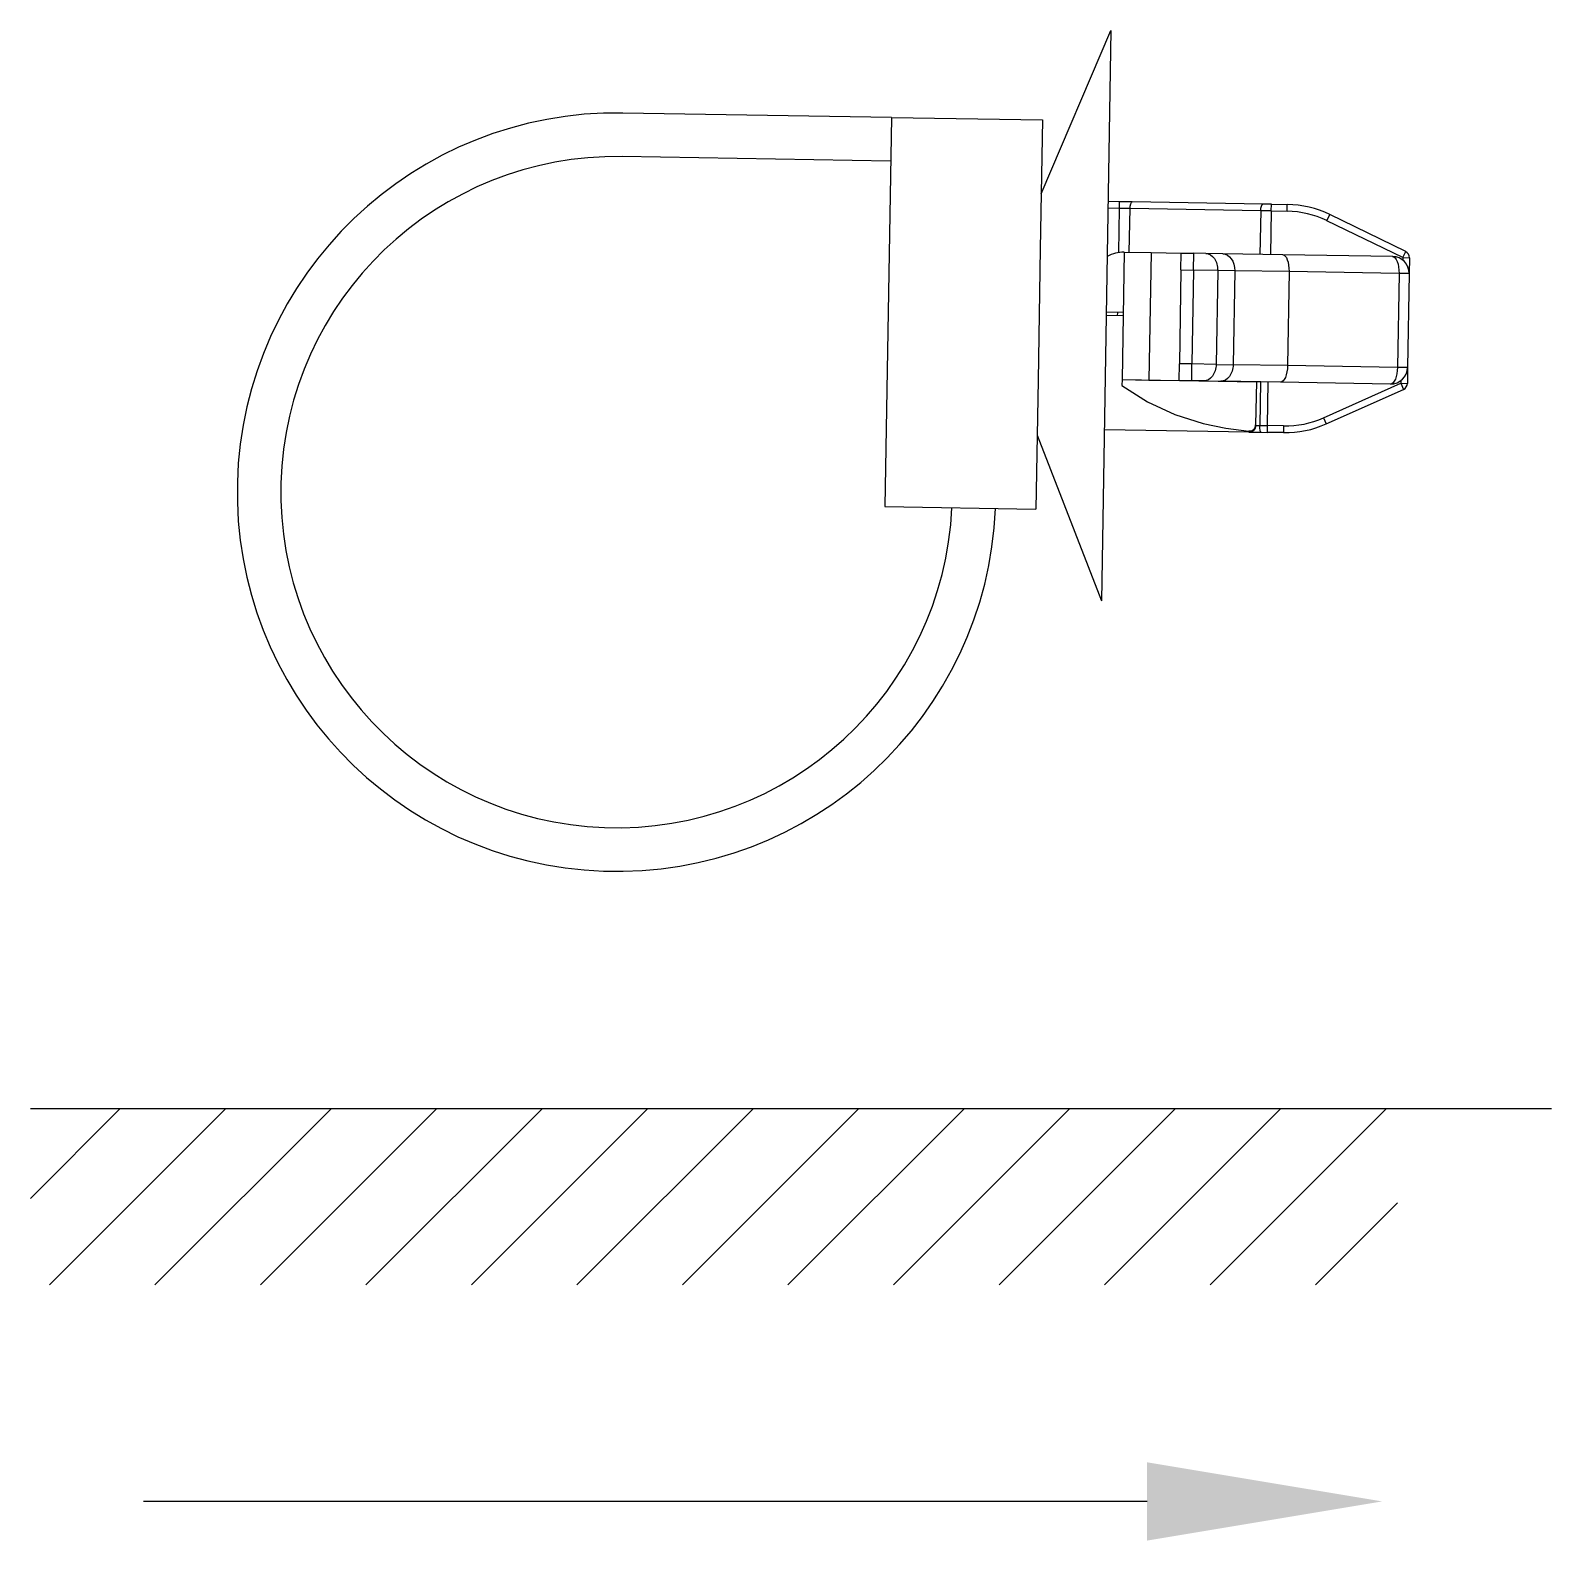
# Model space of a CAD drawing. Header units: inches. Extents: x 47316 to 59086, y 3141 to 11743.
# Drawn here: x 51150.61 to 51173.27, y 5783.26 to 5805.76 of the extents above; entities that cross this region are included whole.
import ezdxf

# ---------------------------------------------------------------- set-up
doc = ezdxf.new("R2010")
doc.units = ezdxf.units.IN
doc.header["$MEASUREMENT"] = 0

msp = doc.modelspace()

# ---------------------------------------------------------------- linework, layer by layer
at = {"color": 0, "linetype": 'ByBlock', "lineweight": -3, "ltscale": 0.132311}
for p, q in [((51165.669, 5803.328), (51166.709, 5805.761)), ((51165.61, 5799.728), (51166.57, 5797.262))]:
    msp.add_line(p, q, dxfattribs=at)
at = {"color": 0, "linetype": 'ByBlock', "lineweight": -3, "ltscale": 0.425}
msp.add_line((51166.709, 5805.761), (51166.57, 5797.262), dxfattribs=at)
at = {"color": 0, "linetype": 'ByBlock', "lineweight": -3, "ltscale": 0.2}
for p, q in [((51163.438, 5804.465), (51159.438, 5804.53)), ((51163.427, 5803.815), (51159.427, 5803.88))]:
    msp.add_line(p, q, dxfattribs=at)
at = {"color": 0, "linetype": 'ByBlock', "lineweight": -3, "ltscale": 0.289999}
msp.add_line((51163.438, 5804.465), (51163.342, 5798.665), dxfattribs=at)
at = {"color": 0, "linetype": 'ByBlock', "lineweight": -3, "ltscale": 0.1125}
for p, q in [((51163.438, 5804.465), (51165.687, 5804.428)), ((51163.342, 5798.665), (51165.592, 5798.628))]:
    msp.add_line(p, q, dxfattribs=at)
at = {"color": 0, "linetype": 'ByBlock', "lineweight": -3, "ltscale": 0.096026}
for p, q in [((51165.687, 5804.428), (51165.656, 5802.507)), ((51165.624, 5800.549), (51165.592, 5798.628))]:
    msp.add_line(p, q, dxfattribs=at)
at = {"color": 0, "linetype": 'ByBlock', "lineweight": -3, "ltscale": 0.008443}
for p, q in [((51166.836, 5803.209), (51166.667, 5803.211)), ((51166.835, 5803.109), (51166.666, 5803.111))]:
    msp.add_line(p, q, dxfattribs=at)
at = {"color": 0, "linetype": 'ByBlock', "lineweight": -3, "ltscale": 0.005}
for p, q in [((51166.835, 5803.109), (51166.836, 5803.209)), ((51169.097, 5803.071), (51169.098, 5803.171)), ((51169.333, 5803.068), (51169.334, 5803.167)), ((51169.923, 5802.926), (51169.966, 5803.016)), ((51171.054, 5802.375), (51171.098, 5802.465)), ((51171.054, 5802.375), (51171.154, 5802.374)), ((51171.024, 5800.503), (51171.124, 5800.501)), ((51171.024, 5800.503), (51171.064, 5800.412)), ((51169.874, 5799.99), (51169.915, 5799.898)), ((51169.036, 5799.872), (51169.034, 5799.772)), ((51169.28, 5799.868), (51169.278, 5799.768))]:
    msp.add_line(p, q, dxfattribs=at)
at = {"color": 0, "linetype": 'ByBlock', "lineweight": -3, "ltscale": 0.009488}
msp.add_line((51167.026, 5803.205), (51166.836, 5803.209), dxfattribs=at)
at = {"color": 0, "linetype": 'ByBlock', "lineweight": -3, "ltscale": 0.097302}
for p, q in [((51168.972, 5803.173), (51167.026, 5803.205)), ((51168.939, 5803.074), (51166.993, 5803.106))]:
    msp.add_line(p, q, dxfattribs=at)
at = {"color": 0, "linetype": 'ByBlock', "lineweight": -3, "ltscale": 0.006325}
msp.add_line((51169.098, 5803.171), (51168.972, 5803.173), dxfattribs=at)
at = {"color": 0, "linetype": 'ByBlock', "lineweight": -3, "ltscale": 0.011804}
for p, q in [((51169.098, 5803.171), (51169.334, 5803.167)), ((51169.097, 5803.071), (51169.333, 5803.068))]:
    msp.add_line(p, q, dxfattribs=at)
at = {"color": 0, "linetype": 'ByBlock', "lineweight": -3, "ltscale": 0.032832}
msp.add_line((51166.824, 5802.452), (51166.835, 5803.109), dxfattribs=at)
at = {"color": 0, "linetype": 'ByBlock', "lineweight": -3, "ltscale": 0.007906}
msp.add_line((51166.993, 5803.106), (51166.835, 5803.109), dxfattribs=at)
at = {"color": 0, "linetype": 'ByBlock', "lineweight": -3, "ltscale": 0.0325}
for p, q in [((51166.982, 5802.456), (51166.993, 5803.106)), ((51168.939, 5803.074), (51168.928, 5802.424)), ((51169.097, 5803.071), (51169.086, 5802.421)), ((51168.935, 5800.524), (51168.924, 5799.874)), ((51169.047, 5800.522), (51169.036, 5799.872))]:
    msp.add_line(p, q, dxfattribs=at)
at = {"color": 0, "linetype": 'ByBlock', "lineweight": -3, "ltscale": 0.007907}
msp.add_line((51169.097, 5803.071), (51168.939, 5803.074), dxfattribs=at)
at = {"color": 0, "linetype": 'ByBlock', "lineweight": -3, "ltscale": 0.062941}
for p, q in [((51171.054, 5802.375), (51169.923, 5802.926)), ((51169.874, 5799.99), (51171.024, 5800.503))]:
    msp.add_line(p, q, dxfattribs=at)
at = {"color": 0, "linetype": 'ByBlock', "lineweight": -3, "ltscale": 0.062942}
for p, q in [((51171.098, 5802.465), (51169.966, 5803.016)), ((51169.915, 5799.898), (51171.064, 5800.412))]:
    msp.add_line(p, q, dxfattribs=at)
at = {"color": 0, "linetype": 'ByBlock', "lineweight": -3, "ltscale": 0.097948}
msp.add_line((51165.656, 5802.507), (51165.624, 5800.549), dxfattribs=at)
at = {"color": 0, "linetype": 'ByBlock', "lineweight": -3, "ltscale": 0.095}
for p, q in [((51166.905, 5802.457), (51166.874, 5800.558)), ((51167.305, 5802.451), (51167.274, 5800.551))]:
    msp.add_line(p, q, dxfattribs=at)
at = {"color": 0, "linetype": 'ByBlock', "lineweight": -3, "ltscale": 0.02}
for p, q in [((51166.905, 5802.457), (51167.305, 5802.451)), ((51166.874, 5800.558), (51167.274, 5800.551))]:
    msp.add_line(p, q, dxfattribs=at)
at = {"color": 0, "linetype": 'ByBlock', "lineweight": -3, "ltscale": 0.022501}
for p, q in [((51167.305, 5802.451), (51167.755, 5802.443)), ((51167.274, 5800.551), (51167.724, 5800.544))]:
    msp.add_line(p, q, dxfattribs=at)
at = {"color": 0, "linetype": 'ByBlock', "lineweight": -3, "ltscale": 0.0125}
for p, q in [((51167.751, 5802.193), (51167.755, 5802.443)), ((51167.938, 5802.19), (51167.942, 5802.44)), ((51166.89, 5801.557), (51166.64, 5801.562)), ((51166.89, 5801.507), (51166.64, 5801.512)), ((51167.724, 5800.544), (51167.728, 5800.794)), ((51167.911, 5800.541), (51167.915, 5800.791))]:
    msp.add_line(p, q, dxfattribs=at)
at = {"color": 0, "linetype": 'ByBlock', "lineweight": -3, "ltscale": 0.009364}
for p, q in [((51167.755, 5802.443), (51167.942, 5802.44)), ((51167.751, 5802.193), (51167.938, 5802.19)), ((51167.915, 5800.791), (51167.728, 5800.794)), ((51167.911, 5800.541), (51167.724, 5800.544))]:
    msp.add_line(p, q, dxfattribs=at)
at = {"color": 0, "linetype": 'ByBlock', "lineweight": -3, "ltscale": 0.009006}
for p, q in [((51168.122, 5802.437), (51167.942, 5802.44)), ((51168.091, 5800.538), (51167.911, 5800.541))]:
    msp.add_line(p, q, dxfattribs=at)
at = {"color": 0, "linetype": 'ByBlock', "lineweight": -3, "ltscale": 0.012637}
for p, q in [((51168.375, 5802.433), (51168.122, 5802.437)), ((51168.551, 5802.18), (51168.298, 5802.184)), ((51168.275, 5800.785), (51168.528, 5800.78)), ((51168.091, 5800.538), (51168.344, 5800.533))]:
    msp.add_line(p, q, dxfattribs=at)
at = {"color": 0, "linetype": 'ByBlock', "lineweight": -3, "ltscale": 0.04455}
for p, q in [((51169.266, 5802.419), (51168.375, 5802.433)), ((51169.235, 5800.519), (51168.344, 5800.533))]:
    msp.add_line(p, q, dxfattribs=at)
at = {"color": 0, "linetype": 'ByBlock', "lineweight": -3, "ltscale": 0.081943}
for p, q in [((51170.905, 5802.392), (51169.266, 5802.419)), ((51171, 5802.14), (51169.361, 5802.167)), ((51170.977, 5800.74), (51169.338, 5800.767)), ((51170.873, 5800.492), (51169.235, 5800.519))]:
    msp.add_line(p, q, dxfattribs=at)
at = {"color": 0, "linetype": 'ByBlock', "lineweight": -3, "ltscale": 0.001816}
for p, q in [((51171.054, 5802.375), (51171.054, 5802.339)), ((51171.024, 5800.539), (51171.024, 5800.503))]:
    msp.add_line(p, q, dxfattribs=at)
at = {"color": 0, "linetype": 'ByBlock', "lineweight": -3, "ltscale": 0.011816}
for p, q in [((51171.154, 5802.374), (51171.15, 5802.138)), ((51171.127, 5800.738), (51171.124, 5800.501))]:
    msp.add_line(p, q, dxfattribs=at)
at = {"color": 0, "linetype": 'ByBlock', "lineweight": -3, "ltscale": 0.07}
for p, q in [((51167.751, 5802.193), (51167.728, 5800.794)), ((51167.938, 5802.19), (51167.915, 5800.791)), ((51168.298, 5802.184), (51168.275, 5800.785)), ((51168.551, 5802.18), (51168.528, 5800.78)), ((51169.361, 5802.167), (51169.338, 5800.767)), ((51171, 5802.14), (51170.977, 5800.74)), ((51171.15, 5802.138), (51171.127, 5800.738))]:
    msp.add_line(p, q, dxfattribs=at)
at = {"color": 0, "linetype": 'ByBlock', "lineweight": -3, "ltscale": 0.018011}
for p, q in [((51168.298, 5802.184), (51167.938, 5802.19)), ((51168.275, 5800.785), (51167.915, 5800.791))]:
    msp.add_line(p, q, dxfattribs=at)
at = {"color": 0, "linetype": 'ByBlock', "lineweight": -3, "ltscale": 0.0405}
for p, q in [((51169.361, 5802.167), (51168.551, 5802.18)), ((51169.338, 5800.767), (51168.528, 5800.78))]:
    msp.add_line(p, q, dxfattribs=at)
at = {"color": 0, "linetype": 'ByBlock', "lineweight": -3, "ltscale": 0.007544}
for p, q in [((51171.15, 5802.138), (51171, 5802.14)), ((51171.127, 5800.738), (51170.977, 5800.74))]:
    msp.add_line(p, q, dxfattribs=at)
at = {"color": 0, "linetype": 'ByBlock', "lineweight": -3, "ltscale": 0.0025}
msp.add_line((51166.808, 5801.509), (51166.809, 5801.559), dxfattribs=at)
at = {"color": 0, "linetype": 'ByBlock', "lineweight": -3, "ltscale": 0.004339}
msp.add_line((51166.874, 5800.558), (51166.872, 5800.471), dxfattribs=at)
at = {"color": 0, "linetype": 'ByBlock', "lineweight": -3}
for p, q in [((51166.872, 5800.471), (51167.253, 5800.226)), ((51167.253, 5800.226), (51167.659, 5800.038)), ((51167.659, 5800.038), (51168.081, 5799.904)), ((51168.081, 5799.904), (51168.419, 5799.834)), ((51168.419, 5799.834), (51168.762, 5799.792))]:
    msp.add_line(p, q, dxfattribs=at)
at = {"color": 0, "linetype": 'ByBlock', "lineweight": -3, "ltscale": 0.1}
msp.add_line((51166.874, 5800.558), (51168.874, 5800.525), dxfattribs=at)
at = {"color": 0, "linetype": 'ByBlock', "lineweight": -3, "ltscale": 0.031953}
msp.add_line((51168.874, 5800.525), (51168.863, 5799.886), dxfattribs=at)
at = {"color": 0, "linetype": 'ByBlock', "lineweight": -3, "ltscale": 0.003059}
msp.add_line((51168.935, 5800.524), (51168.874, 5800.525), dxfattribs=at)
at = {"color": 0, "linetype": 'ByBlock', "lineweight": -3, "ltscale": 0.000233459}
msp.add_line((51168.939, 5800.524), (51168.935, 5800.524), dxfattribs=at)
at = {"color": 0, "linetype": 'ByBlock', "lineweight": -3, "ltscale": 0.005363}
msp.add_line((51169.047, 5800.522), (51168.939, 5800.524), dxfattribs=at)
at = {"color": 0, "linetype": 'ByBlock', "lineweight": -3, "ltscale": 0.107719}
msp.add_line((51168.766, 5799.776), (51166.612, 5799.812), dxfattribs=at)
at = {"color": 0, "linetype": 'ByBlock', "lineweight": -3, "ltscale": 0.000715637}
msp.add_line((51168.762, 5799.792), (51168.761, 5799.778), dxfattribs=at)
at = {"color": 0, "linetype": 'ByBlock', "lineweight": -3, "ltscale": 0.00896}
msp.add_line((51168.766, 5799.776), (51168.945, 5799.773), dxfattribs=at)
at = {"color": 0, "linetype": 'ByBlock', "lineweight": -3, "ltscale": 0.000495148}
msp.add_line((51168.863, 5799.886), (51168.863, 5799.876), dxfattribs=at)
at = {"color": 0, "linetype": 'ByBlock', "lineweight": -3, "ltscale": 9.0198e-05}
msp.add_line((51168.863, 5799.876), (51168.864, 5799.875), dxfattribs=at)
at = {"color": 0, "linetype": 'ByBlock', "lineweight": -3, "ltscale": 0.002986}
msp.add_line((51168.864, 5799.875), (51168.924, 5799.874), dxfattribs=at)
at = {"color": 0, "linetype": 'ByBlock', "lineweight": -3, "ltscale": 0.005597}
msp.add_line((51168.924, 5799.874), (51169.036, 5799.872), dxfattribs=at)
at = {"color": 0, "linetype": 'ByBlock', "lineweight": -3, "ltscale": 0.004477}
msp.add_line((51168.945, 5799.773), (51169.034, 5799.772), dxfattribs=at)
at = {"color": 0, "linetype": 'ByBlock', "lineweight": -3, "ltscale": 0.012206}
for p, q in [((51169.278, 5799.768), (51169.034, 5799.772)), ((51169.28, 5799.868), (51169.036, 5799.872))]:
    msp.add_line(p, q, dxfattribs=at)
at = {"color": 0, "lineweight": -3}
for p, q in [((51150.615, 5789.697), (51173.271, 5789.697, 0)), ((51150.615, 5788.358), (51151.954, 5789.697)), ((51150.897, 5787.069), (51153.525, 5789.697)), ((51152.468, 5787.069), (51155.097, 5789.697)), ((51154.04, 5787.069), (51156.668, 5789.697)), ((51155.612, 5787.069), (51158.24, 5789.697)), ((51157.183, 5787.069), (51159.811, 5789.697)), ((51158.755, 5787.069), (51161.383, 5789.697)), ((51160.326, 5787.069), (51162.954, 5789.697)), ((51161.898, 5787.069), (51164.526, 5789.697)), ((51163.469, 5787.069), (51166.097, 5789.697)), ((51165.041, 5787.069), (51167.669, 5789.697)), ((51166.612, 5787.069), (51169.241, 5789.697)), ((51168.184, 5787.069), (51170.812, 5789.697)), ((51169.755, 5787.069), (51170.977, 5788.29))]:
    msp.add_line(p, q, dxfattribs=at)
msp.add_line((51167.247, 5783.843), (51152.299, 5783.843))
at = {"color": 0, "linetype": 'ByBlock', "lineweight": -3}
for centre, radius, start, end in [((51159.345, 5798.881), 5.65, 89.0586, 357.5373), ((51159.345, 5798.881), 5, 89.0586, 357.3395), ((51169.31, 5801.668), 1.5, 64.0417, 89.0586), ((51169.31, 5801.668), 1.4, 64.0417, 89.0586), ((51166.897, 5801.957), 0.5, 89.0586, 119.0586), ((51171.054, 5802.375), 0.1, 359.0586, 64.0417), ((51170.9, 5802.142), 0.25, 359.0586, 89.0586), ((51170.877, 5800.742), 0.25, 269.0586, 359.0586), ((51171.024, 5800.503), 0.1, 294.0755, 359.0586), ((51169.303, 5801.268), 1.4, 269.0586, 294.0755), ((51168.763, 5799.878), 0.0999, 269.0013, 359.0012), ((51168.764, 5799.781), 0.00433, 224.6679, 287.8962), ((51168.77, 5799.885), 0.0931, 264.9822, 0.6592), ((51169.303, 5801.268), 1.5, 269.0586, 294.0755)]:
    msp.add_arc(centre, radius, start, end, dxfattribs=at)
at = {"color": 0, "linetype": 'ByBlock', "lineweight": -3, "extrusion": (0, 0, -1)}
for centre, major_axis, ratio, start_param, end_param in [((51167.024, 5803.105), (0.0016, 0.1), 0.316228, 4.712389, 6.283185), ((51168.97, 5803.073), (0.0016, 0.1), 0.316228, 4.712389, 6.283185), ((51168.118, 5802.187), (0.004, 0.25), 0.720438, 6.283185, 7.853982), ((51168.371, 5802.183), (0.004, 0.25), 0.720438, 0, 1.570796), ((51169.262, 5802.169), (0.004, 0.25), 0.396439, 0, 1.570796), ((51170.9, 5802.142), (0.004, 0.25), 0.396439, -6.283185, -4.712389), ((51168.095, 5800.788), (0.004, 0.25), 0.720438, 1.570796, 3.141593), ((51168.348, 5800.783), (0.004, 0.25), 0.720438, 1.570796, 3.141593), ((51169.239, 5800.769), (0.004, 0.25), 0.396439, 1.570796, 3.141593), ((51170.877, 5800.742), (0.004, 0.25), 0.396439, 1.570796, 3.141593), ((51168.767, 5799.876), (0.0016, 0.1), 0.97071, 1.570796, 3.141593), ((51168.947, 5799.873), (0.0016, 0.1), 0.22389, 3.141593, 4.712389)]:
    msp.add_ellipse(centre, major_axis=major_axis, ratio=ratio, start_param=start_param, end_param=end_param, dxfattribs=at)
msp.add_solid([(51167.247, 5784.426), (51170.747, 5783.843), (51167.247, 5783.259)])

doc.saveas('drawing.dxf')
